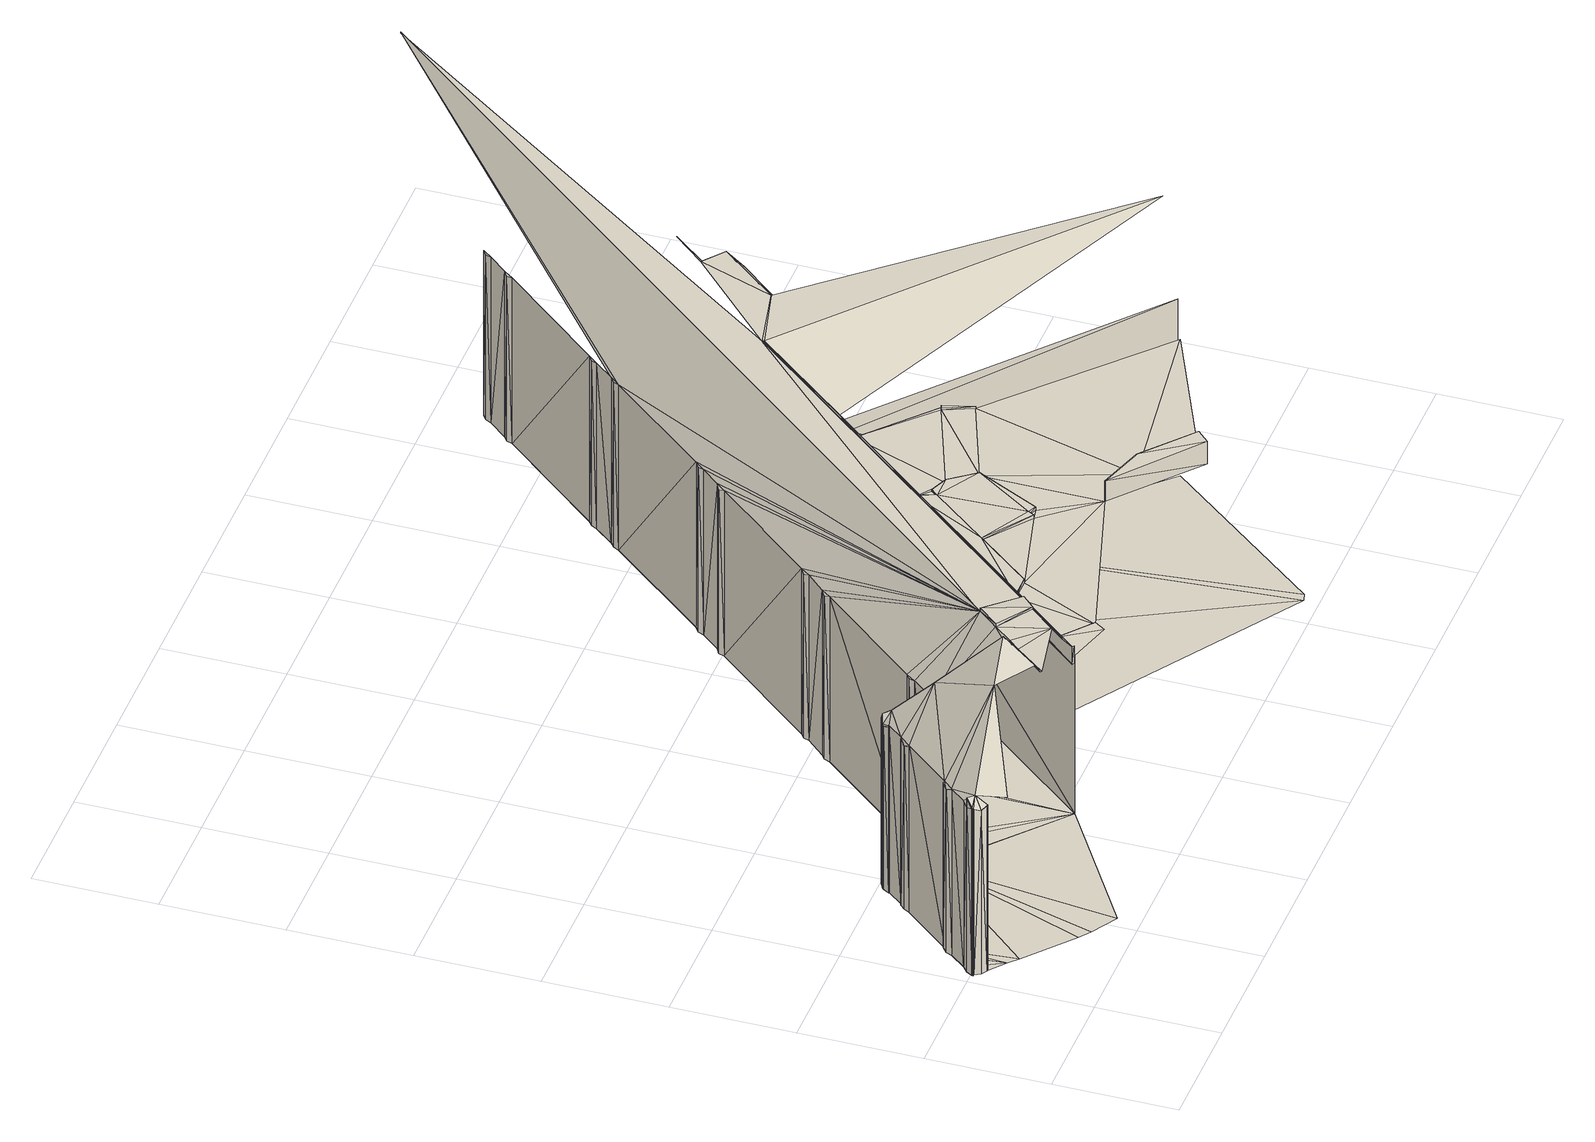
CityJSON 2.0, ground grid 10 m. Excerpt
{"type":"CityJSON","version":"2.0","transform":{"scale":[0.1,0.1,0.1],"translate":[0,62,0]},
"CityObjects":{
"building1":{"type":"Building","geometry":[{"type":"MultiSurface","lod":"2","boundaries":[[[0,1,2]]]}]},
"building2":{"type":"Building","geometry":[{"type":"MultiSurface","lod":"2","boundaries":[[[3,2,0]]]}]},
"building3":{"type":"Building","geometry":[{"type":"MultiSurface","lod":"2","boundaries":[[[4,5,2]]]}]},
"building4":{"type":"Building","geometry":[{"type":"MultiSurface","lod":"2","boundaries":[[[3,2,4]]]}]},
"building5":{"type":"Building","geometry":[{"type":"MultiSurface","lod":"2","boundaries":[[[1,5,2]]]}]},
"building6":{"type":"Building","geometry":[{"type":"MultiSurface","lod":"2","boundaries":[[[0,3,4]]]}]},
"building7":{"type":"Building"},
"building8":{"type":"Building","geometry":[{"type":"MultiSurface","lod":"2","boundaries":[[[6,5,4]]]}]},
"building9":{"type":"Building","geometry":[{"type":"MultiSurface","lod":"2","boundaries":[[[7,6,4]]]}]},
"building10":{"type":"Building","geometry":[{"type":"MultiSurface","lod":"2","boundaries":[[[8,1,0]]]}]},
"building11":{"type":"Building"},
"building12":{"type":"Building","geometry":[{"type":"MultiSurface","lod":"2","boundaries":[[[9,8,0]]]}]},
"building13":{"type":"Building","geometry":[{"type":"MultiSurface","lod":"2","boundaries":[[[4,10,0]]]}]},
"building14":{"type":"Building","geometry":[{"type":"MultiSurface","lod":"2","boundaries":[[[10,7,4]]]}]},
"building15":{"type":"Building","geometry":[{"type":"MultiSurface","lod":"2","boundaries":[[[6,11,5]]]}]},
"building16":{"type":"Building","geometry":[{"type":"MultiSurface","lod":"2","boundaries":[[[12,7,10]]]}]},
"building17":{"type":"Building","geometry":[{"type":"MultiSurface","lod":"2","boundaries":[[[12,11,6]]]}]},
"building18":{"type":"Building","geometry":[{"type":"MultiSurface","lod":"2","boundaries":[[[7,6,12]]]}]},
"building19":{"type":"Building","geometry":[{"type":"MultiSurface","lod":"2","boundaries":[[[10,9,0]]]}]},
"building20":{"type":"Building","geometry":[{"type":"MultiSurface","lod":"2","boundaries":[[[1,13,8]]]}]},
"building21":{"type":"Building","geometry":[{"type":"MultiSurface","lod":"2","boundaries":[[[5,13,1]]]}]},
"building22":{"type":"Building"},
"building23":{"type":"Building"},
"building24":{"type":"Building"},
"building25":{"type":"Building","geometry":[{"type":"MultiSurface","lod":"2","boundaries":[[[14,15,8]]]}]},
"building26":{"type":"Building","geometry":[{"type":"MultiSurface","lod":"2","boundaries":[[[9,8,14]]]}]},
"building27":{"type":"Building","geometry":[{"type":"MultiSurface","lod":"2","boundaries":[[[16,15,8]]]}]},
"building28":{"type":"Building","geometry":[{"type":"MultiSurface","lod":"2","boundaries":[[[17,9,14]]]}]},
"building29":{"type":"Building","geometry":[{"type":"MultiSurface","lod":"2","boundaries":[[[5,13,11]]]}]},
"building30":{"type":"Building","geometry":[{"type":"MultiSurface","lod":"2","boundaries":[[[17,9,10]]]}]},
"building31":{"type":"Building","geometry":[{"type":"MultiSurface","lod":"2","boundaries":[[[8,16,13]]]}]},
"building32":{"type":"Building","geometry":[{"type":"MultiSurface","lod":"2","boundaries":[[[11,12,13]]]}]},
"building33":{"type":"Building","geometry":[{"type":"MultiSurface","lod":"2","boundaries":[[[10,18,17]]]}]},
"building34":{"type":"Building","geometry":[{"type":"MultiSurface","lod":"2","boundaries":[[[17,16,15]]]}]},
"building35":{"type":"Building","geometry":[{"type":"MultiSurface","lod":"2","boundaries":[[[14,15,17]]]}]},
"building36":{"type":"Building","geometry":[{"type":"MultiSurface","lod":"2","boundaries":[[[19,12,13]]]}]},
"building37":{"type":"Building"},
"building38":{"type":"Building"},
"building39":{"type":"Building","geometry":[{"type":"MultiSurface","lod":"2","boundaries":[[[18,12,10]]]}]},
"building40":{"type":"Building","geometry":[{"type":"MultiSurface","lod":"2","boundaries":[[[18,20,12]]]}]},
"building41":{"type":"Building"},
"building42":{"type":"Building","geometry":[{"type":"MultiSurface","lod":"2","boundaries":[[[20,19,12]]]}]},
"building43":{"type":"Building"},
"building44":{"type":"Building"},
"building45":{"type":"Building","geometry":[{"type":"MultiSurface","lod":"2","boundaries":[[[20,19,18]]]}]},
"building46":{"type":"Building"},
"building47":{"type":"Building","geometry":[{"type":"MultiSurface","lod":"2","boundaries":[[[17,21,18]]]}]},
"building48":{"type":"Building","geometry":[{"type":"MultiSurface","lod":"2","boundaries":[[[18,21,22]]]}]},
"building49":{"type":"Building","geometry":[{"type":"MultiSurface","lod":"2","boundaries":[[[13,23,19]]]}]},
"building50":{"type":"Building","geometry":[{"type":"MultiSurface","lod":"2","boundaries":[[[23,19,18]]]}]},
"building51":{"type":"Building","geometry":[{"type":"MultiSurface","lod":"2","boundaries":[[[22,23,18]]]}]},
"building52":{"type":"Building","geometry":[{"type":"MultiSurface","lod":"2","boundaries":[[[22,21,24]]]}]},
"building53":{"type":"Building","geometry":[{"type":"MultiSurface","lod":"2","boundaries":[[[25,23,22]]]}]},
"building54":{"type":"Building"},
"building55":{"type":"Building","geometry":[{"type":"MultiSurface","lod":"2","boundaries":[[[24,21,26]]]}]},
"building56":{"type":"Building","geometry":[{"type":"MultiSurface","lod":"2","boundaries":[[[27,23,25]]]}]},
"building57":{"type":"Building"},
"building58":{"type":"Building","geometry":[{"type":"MultiSurface","lod":"2","boundaries":[[[28,27,22]]]}]},
"building59":{"type":"Building","geometry":[{"type":"MultiSurface","lod":"2","boundaries":[[[22,25,27]]]}]},
"building60":{"type":"Building","geometry":[{"type":"MultiSurface","lod":"2","boundaries":[[[28,24,22]]]}]},
"building61":{"type":"Building","geometry":[{"type":"MultiSurface","lod":"2","boundaries":[[[27,29,23]]]}]},
"building62":{"type":"Building","geometry":[{"type":"MultiSurface","lod":"2","boundaries":[[[28,27,30]]]}]},
"building63":{"type":"Building","geometry":[{"type":"MultiSurface","lod":"2","boundaries":[[[27,31,30]]]}]},
"building64":{"type":"Building","geometry":[{"type":"MultiSurface","lod":"2","boundaries":[[[31,29,27]]]}]},
"building65":{"type":"Building","geometry":[{"type":"MultiSurface","lod":"2","boundaries":[[[28,30,24]]]}]},
"building66":{"type":"Building","geometry":[{"type":"MultiSurface","lod":"2","boundaries":[[[24,29,31]]]}]},
"building67":{"type":"Building","geometry":[{"type":"MultiSurface","lod":"2","boundaries":[[[30,31,24]]]}]},
"building68":{"type":"Building","geometry":[{"type":"MultiSurface","lod":"2","boundaries":[[[32,13,33]]]}]},
"building69":{"type":"Building"},
"building70":{"type":"Building","geometry":[{"type":"MultiSurface","lod":"2","boundaries":[[[23,33,13]]]}]},
"building71":{"type":"Building","geometry":[{"type":"MultiSurface","lod":"2","boundaries":[[[29,33,23]]]}]},
"building72":{"type":"Building","geometry":[{"type":"MultiSurface","lod":"2","boundaries":[[[24,34,35]]]}]},
"building73":{"type":"Building","geometry":[{"type":"MultiSurface","lod":"2","boundaries":[[[34,29,24]]]}]},
"building74":{"type":"Building","geometry":[{"type":"MultiSurface","lod":"2","boundaries":[[[29,33,36]]]}]},
"building75":{"type":"Building","geometry":[{"type":"MultiSurface","lod":"2","boundaries":[[[36,29,34]]]}]},
"building76":{"type":"Building","geometry":[{"type":"MultiSurface","lod":"2","boundaries":[[[37,38,26]]]}]},
"building77":{"type":"Building","geometry":[{"type":"MultiSurface","lod":"2","boundaries":[[[35,34,39]]]}]},
"building78":{"type":"Building"},
"building79":{"type":"Building","geometry":[{"type":"MultiSurface","lod":"2","boundaries":[[[26,24,38]]]}]},
"building80":{"type":"Building","geometry":[{"type":"MultiSurface","lod":"2","boundaries":[[[33,40,41]]]}]},
"building81":{"type":"Building","geometry":[{"type":"MultiSurface","lod":"2","boundaries":[[[42,39,34]]]}]},
"building82":{"type":"Building"},
"building83":{"type":"Building","geometry":[{"type":"MultiSurface","lod":"2","boundaries":[[[35,42,43]]]}]},
"building84":{"type":"Building","geometry":[{"type":"MultiSurface","lod":"2","boundaries":[[[42,39,35]]]}]},
"building85":{"type":"Building"},
"building86":{"type":"Building","geometry":[{"type":"MultiSurface","lod":"2","boundaries":[[[42,34,44]]]}]},
"building87":{"type":"Building","geometry":[{"type":"MultiSurface","lod":"2","boundaries":[[[35,45,43]]]}]},
"building88":{"type":"Building","geometry":[{"type":"MultiSurface","lod":"2","boundaries":[[[46,47,42]]]}]},
"building89":{"type":"Building","geometry":[{"type":"MultiSurface","lod":"2","boundaries":[[[43,42,46]]]}]},
"building90":{"type":"Building","geometry":[{"type":"MultiSurface","lod":"2","boundaries":[[[47,42,44]]]}]},
"building91":{"type":"Building","geometry":[{"type":"MultiSurface","lod":"2","boundaries":[[[43,46,45]]]}]},
"building92":{"type":"Building","geometry":[{"type":"MultiSurface","lod":"2","boundaries":[[[38,24,35]]]}]},
"building93":{"type":"Building","geometry":[{"type":"MultiSurface","lod":"2","boundaries":[[[46,47,45]]]}]},
"building94":{"type":"Building","geometry":[{"type":"MultiSurface","lod":"2","boundaries":[[[47,44,45]]]}]},
"building95":{"type":"Building","geometry":[{"type":"MultiSurface","lod":"2","boundaries":[[[40,36,33]]]}]},
"building96":{"type":"Building"},
"building97":{"type":"Building","geometry":[{"type":"MultiSurface","lod":"2","boundaries":[[[36,34,44]]]}]},
"building98":{"type":"Building","geometry":[{"type":"MultiSurface","lod":"2","boundaries":[[[48,37,38]]]}]},
"building99":{"type":"Building"},
"building100":{"type":"Building"},
"building101":{"type":"Building"},
"building102":{"type":"Building","geometry":[{"type":"MultiSurface","lod":"2","boundaries":[[[45,44,49]]]}]},
"building103":{"type":"Building","geometry":[{"type":"MultiSurface","lod":"2","boundaries":[[[50,49,45]]]}]},
"building104":{"type":"Building","geometry":[{"type":"MultiSurface","lod":"2","boundaries":[[[51,48,38]]]}]},
"building105":{"type":"Building","geometry":[{"type":"MultiSurface","lod":"2","boundaries":[[[52,36,44]]]}]},
"building106":{"type":"Building","geometry":[{"type":"MultiSurface","lod":"2","boundaries":[[[52,49,44]]]}]},
"building107":{"type":"Building","geometry":[{"type":"MultiSurface","lod":"2","boundaries":[[[50,49,53]]]}]},
"building108":{"type":"Building","geometry":[{"type":"MultiSurface","lod":"2","boundaries":[[[54,53,50]]]}]},
"building109":{"type":"Building","geometry":[{"type":"MultiSurface","lod":"2","boundaries":[[[55,41,56]]]}]},
"building110":{"type":"Building","geometry":[{"type":"MultiSurface","lod":"2","boundaries":[[[55,40,41]]]}]},
"building111":{"type":"Building","geometry":[{"type":"MultiSurface","lod":"2","boundaries":[[[45,50,57]]]}]},
"building112":{"type":"Building","geometry":[{"type":"MultiSurface","lod":"2","boundaries":[[[53,49,58]]]}]},
"building113":{"type":"Building","geometry":[{"type":"MultiSurface","lod":"2","boundaries":[[[59,50,54]]]}]},
"building114":{"type":"Building","geometry":[{"type":"MultiSurface","lod":"2","boundaries":[[[58,53,54]]]}]},
"building115":{"type":"Building","geometry":[{"type":"MultiSurface","lod":"2","boundaries":[[[59,58,54]]]}]},
"building116":{"type":"Building","geometry":[{"type":"MultiSurface","lod":"2","boundaries":[[[49,60,58]]]}]},
"building117":{"type":"Building","geometry":[{"type":"MultiSurface","lod":"2","boundaries":[[[59,61,50]]]}]},
"building118":{"type":"Building","geometry":[{"type":"MultiSurface","lod":"2","boundaries":[[[56,55,62]]]}]},
"building119":{"type":"Building","geometry":[{"type":"MultiSurface","lod":"2","boundaries":[[[61,58,59]]]}]},
"building120":{"type":"Building","geometry":[{"type":"MultiSurface","lod":"2","boundaries":[[[58,60,61]]]}]},
"building121":{"type":"Building","geometry":[{"type":"MultiSurface","lod":"2","boundaries":[[[49,52,60]]]}]},
"building122":{"type":"Building","geometry":[{"type":"MultiSurface","lod":"2","boundaries":[[[63,40,55]]]}]},
"building123":{"type":"Building"},
"building124":{"type":"Building","geometry":[{"type":"MultiSurface","lod":"2","boundaries":[[[40,64,63]]]}]},
"building125":{"type":"Building","geometry":[{"type":"MultiSurface","lod":"2","boundaries":[[[38,45,35]]]}]},
"building126":{"type":"Building","geometry":[{"type":"MultiSurface","lod":"2","boundaries":[[[52,65,60]]]}]},
"building127":{"type":"Building","geometry":[{"type":"MultiSurface","lod":"2","boundaries":[[[66,60,67]]]}]},
"building128":{"type":"Building","geometry":[{"type":"MultiSurface","lod":"2","boundaries":[[[61,60,66]]]}]},
"building129":{"type":"Building","geometry":[{"type":"MultiSurface","lod":"2","boundaries":[[[60,65,67]]]}]},
"building130":{"type":"Building"},
"building131":{"type":"Building"},
"building132":{"type":"Building","geometry":[{"type":"MultiSurface","lod":"2","boundaries":[[[52,65,67]]]}]},
"building133":{"type":"Building","geometry":[{"type":"MultiSurface","lod":"2","boundaries":[[[61,68,50]]]}]},
"building134":{"type":"Building","geometry":[{"type":"MultiSurface","lod":"2","boundaries":[[[61,66,69]]]}]},
"building135":{"type":"Building","geometry":[{"type":"MultiSurface","lod":"2","boundaries":[[[52,67,70]]]}]},
"building136":{"type":"Building"},
"building137":{"type":"Building"},
"building138":{"type":"Building","geometry":[{"type":"MultiSurface","lod":"2","boundaries":[[[50,68,57]]]}]},
"building139":{"type":"Building","geometry":[{"type":"MultiSurface","lod":"2","boundaries":[[[66,71,72]]]}]},
"building140":{"type":"Building","geometry":[{"type":"MultiSurface","lod":"2","boundaries":[[[71,67,66]]]}]},
"building141":{"type":"Building","geometry":[{"type":"MultiSurface","lod":"2","boundaries":[[[66,72,69]]]}]},
"building142":{"type":"Building","geometry":[{"type":"MultiSurface","lod":"2","boundaries":[[[70,67,71]]]}]},
"building143":{"type":"Building","geometry":[{"type":"MultiSurface","lod":"2","boundaries":[[[68,69,61]]]}]},
"building144":{"type":"Building","geometry":[{"type":"MultiSurface","lod":"2","boundaries":[[[69,71,72]]]}]},
"building145":{"type":"Building","geometry":[{"type":"MultiSurface","lod":"2","boundaries":[[[71,70,69]]]}]},
"building146":{"type":"Building","geometry":[{"type":"MultiSurface","lod":"2","boundaries":[[[73,70,69]]]}]},
"building147":{"type":"Building","geometry":[{"type":"MultiSurface","lod":"2","boundaries":[[[69,73,74]]]}]},
"building148":{"type":"Building","geometry":[{"type":"MultiSurface","lod":"2","boundaries":[[[36,64,40]]]}]},
"building149":{"type":"Building","geometry":[{"type":"MultiSurface","lod":"2","boundaries":[[[64,75,36]]]}]},
"building150":{"type":"Building","geometry":[{"type":"MultiSurface","lod":"2","boundaries":[[[57,45,38]]]}]},
"building151":{"type":"Building","geometry":[{"type":"MultiSurface","lod":"2","boundaries":[[[52,76,70]]]}]},
"building152":{"type":"Building","geometry":[{"type":"MultiSurface","lod":"2","boundaries":[[[36,75,77]]]}]},
"building153":{"type":"Building","geometry":[{"type":"MultiSurface","lod":"2","boundaries":[[[69,68,74]]]}]},
"building154":{"type":"Building","geometry":[{"type":"MultiSurface","lod":"2","boundaries":[[[70,73,76]]]}]},
"building155":{"type":"Building","geometry":[{"type":"MultiSurface","lod":"2","boundaries":[[[68,76,74]]]}]},
"building156":{"type":"Building","geometry":[{"type":"MultiSurface","lod":"2","boundaries":[[[76,73,74]]]}]},
"building157":{"type":"Building","geometry":[{"type":"MultiSurface","lod":"2","boundaries":[[[52,76,78]]]}]},
"building158":{"type":"Building","geometry":[{"type":"MultiSurface","lod":"2","boundaries":[[[79,36,77]]]}]},
"building159":{"type":"Building","geometry":[{"type":"MultiSurface","lod":"2","boundaries":[[[57,68,80]]]}]},
"building160":{"type":"Building","geometry":[{"type":"MultiSurface","lod":"2","boundaries":[[[76,78,81]]]}]},
"building161":{"type":"Building","geometry":[{"type":"MultiSurface","lod":"2","boundaries":[[[80,76,68]]]}]},
"building162":{"type":"Building","geometry":[{"type":"MultiSurface","lod":"2","boundaries":[[[80,81,76]]]}]},
"building163":{"type":"Building","geometry":[{"type":"MultiSurface","lod":"2","boundaries":[[[57,81,80]]]}]},
"building164":{"type":"Building","geometry":[{"type":"MultiSurface","lod":"2","boundaries":[[[81,78,57]]]}]},
"building165":{"type":"Building","geometry":[{"type":"MultiSurface","lod":"2","boundaries":[[[55,82,63]]]}]},
"building166":{"type":"Building","geometry":[{"type":"MultiSurface","lod":"2","boundaries":[[[62,83,55]]]}]},
"building167":{"type":"Building","geometry":[{"type":"MultiSurface","lod":"2","boundaries":[[[52,36,79]]]}]},
"building168":{"type":"Building","geometry":[{"type":"MultiSurface","lod":"2","boundaries":[[[64,63,82]]]}]},
"building169":{"type":"Building","geometry":[{"type":"MultiSurface","lod":"2","boundaries":[[[79,52,78]]]}]},
"building170":{"type":"Building","geometry":[{"type":"MultiSurface","lod":"2","boundaries":[[[55,82,84]]]}]},
"building171":{"type":"Building","geometry":[{"type":"MultiSurface","lod":"2","boundaries":[[[75,85,64]]]}]},
"building172":{"type":"Building"},
"building173":{"type":"Building"},
"building174":{"type":"Building","geometry":[{"type":"MultiSurface","lod":"2","boundaries":[[[77,85,75]]]}]},
"building175":{"type":"Building","geometry":[{"type":"MultiSurface","lod":"2","boundaries":[[[82,64,84]]]}]},
"building176":{"type":"Building","geometry":[{"type":"MultiSurface","lod":"2","boundaries":[[[85,64,84]]]}]},
"building177":{"type":"Building","geometry":[{"type":"MultiSurface","lod":"2","boundaries":[[[85,77,84]]]}]},
"building178":{"type":"Building","geometry":[{"type":"MultiSurface","lod":"2","boundaries":[[[78,79,38]]]}]},
"building179":{"type":"Building","geometry":[{"type":"MultiSurface","lod":"2","boundaries":[[[38,78,57]]]}]},
"building180":{"type":"Building","geometry":[{"type":"MultiSurface","lod":"2","boundaries":[[[86,77,79]]]}]},
"building181":{"type":"Building","geometry":[{"type":"MultiSurface","lod":"2","boundaries":[[[83,84,55]]]}]},
"building182":{"type":"Building","geometry":[{"type":"MultiSurface","lod":"2","boundaries":[[[84,87,77]]]}]},
"building183":{"type":"Building","geometry":[{"type":"MultiSurface","lod":"2","boundaries":[[[38,86,88]]]}]},
"building184":{"type":"Building","geometry":[{"type":"MultiSurface","lod":"2","boundaries":[[[86,79,38]]]}]},
"building185":{"type":"Building","geometry":[{"type":"MultiSurface","lod":"2","boundaries":[[[86,87,77]]]}]},
"building186":{"type":"Building","geometry":[{"type":"MultiSurface","lod":"2","boundaries":[[[83,84,87]]]}]},
"building187":{"type":"Building","geometry":[{"type":"MultiSurface","lod":"2","boundaries":[[[89,86,88]]]}]},
"building188":{"type":"Building","geometry":[{"type":"MultiSurface","lod":"2","boundaries":[[[90,89,88]]]}]},
"building189":{"type":"Building","geometry":[{"type":"MultiSurface","lod":"2","boundaries":[[[87,91,86]]]}]},
"building190":{"type":"Building","geometry":[{"type":"MultiSurface","lod":"2","boundaries":[[[38,92,51]]]}]},
"building191":{"type":"Building","geometry":[{"type":"MultiSurface","lod":"2","boundaries":[[[91,89,86]]]}]},
"building192":{"type":"Building","geometry":[{"type":"MultiSurface","lod":"2","boundaries":[[[83,87,93]]]}]},
"building193":{"type":"Building","geometry":[{"type":"MultiSurface","lod":"2","boundaries":[[[91,94,87]]]}]},
"building194":{"type":"Building","geometry":[{"type":"MultiSurface","lod":"2","boundaries":[[[91,95,94]]]}]},
"building195":{"type":"Building","geometry":[{"type":"MultiSurface","lod":"2","boundaries":[[[96,83,93]]]}]},
"building196":{"type":"Building","geometry":[{"type":"MultiSurface","lod":"2","boundaries":[[[97,94,87]]]}]},
"building197":{"type":"Building","geometry":[{"type":"MultiSurface","lod":"2","boundaries":[[[93,97,87]]]}]},
"building198":{"type":"Building","geometry":[{"type":"MultiSurface","lod":"2","boundaries":[[[95,97,94]]]}]},
"building199":{"type":"Building","geometry":[{"type":"MultiSurface","lod":"2","boundaries":[[[90,89,98]]]}]},
"building200":{"type":"Building","geometry":[{"type":"MultiSurface","lod":"2","boundaries":[[[99,98,90]]]}]},
"building201":{"type":"Building","geometry":[{"type":"MultiSurface","lod":"2","boundaries":[[[100,89,91]]]}]},
"building202":{"type":"Building","geometry":[{"type":"MultiSurface","lod":"2","boundaries":[[[90,101,99]]]}]},
"building203":{"type":"Building","geometry":[{"type":"MultiSurface","lod":"2","boundaries":[[[89,98,100]]]}]},
"building204":{"type":"Building","geometry":[{"type":"MultiSurface","lod":"2","boundaries":[[[102,96,93]]]}]},
"building205":{"type":"Building","geometry":[{"type":"MultiSurface","lod":"2","boundaries":[[[98,100,101]]]}]},
"building206":{"type":"Building","geometry":[{"type":"MultiSurface","lod":"2","boundaries":[[[99,98,101]]]}]},
"building207":{"type":"Building","geometry":[{"type":"MultiSurface","lod":"2","boundaries":[[[88,92,38]]]}]},
"building208":{"type":"Building","geometry":[{"type":"MultiSurface","lod":"2","boundaries":[[[97,103,95]]]}]},
"building209":{"type":"Building","geometry":[{"type":"MultiSurface","lod":"2","boundaries":[[[102,93,104]]]}]},
"building210":{"type":"Building","geometry":[{"type":"MultiSurface","lod":"2","boundaries":[[[104,91,103]]]}]},
"building211":{"type":"Building","geometry":[{"type":"MultiSurface","lod":"2","boundaries":[[[103,95,91]]]}]},
"building212":{"type":"Building","geometry":[{"type":"MultiSurface","lod":"2","boundaries":[[[105,91,104]]]}]},
"building213":{"type":"Building","geometry":[{"type":"MultiSurface","lod":"2","boundaries":[[[106,105,104]]]}]},
"building214":{"type":"Building","geometry":[{"type":"MultiSurface","lod":"2","boundaries":[[[88,90,92]]]}]},
"building215":{"type":"Building","geometry":[{"type":"MultiSurface","lod":"2","boundaries":[[[104,97,93]]]}]},
"building216":{"type":"Building","geometry":[{"type":"MultiSurface","lod":"2","boundaries":[[[104,103,97]]]}]},
"building217":{"type":"Building","geometry":[{"type":"MultiSurface","lod":"2","boundaries":[[[92,101,90]]]}]},
"building218":{"type":"Building","geometry":[{"type":"MultiSurface","lod":"2","boundaries":[[[104,102,107]]]}]},
"building219":{"type":"Building","geometry":[{"type":"MultiSurface","lod":"2","boundaries":[[[92,101,108]]]}]},
"building220":{"type":"Building"},
"building221":{"type":"Building","geometry":[{"type":"MultiSurface","lod":"2","boundaries":[[[109,110,111]]]}]},
"building222":{"type":"Building","geometry":[{"type":"MultiSurface","lod":"2","boundaries":[[[110,107,109]]]}]},
"building223":{"type":"Building","geometry":[{"type":"MultiSurface","lod":"2","boundaries":[[[109,112,111]]]}]},
"building224":{"type":"Building","geometry":[{"type":"MultiSurface","lod":"2","boundaries":[[[113,100,91]]]}]},
"building225":{"type":"Building","geometry":[{"type":"MultiSurface","lod":"2","boundaries":[[[113,100,101]]]}]},
"building226":{"type":"Building","geometry":[{"type":"MultiSurface","lod":"2","boundaries":[[[101,113,108]]]}]},
"building227":{"type":"Building","geometry":[{"type":"MultiSurface","lod":"2","boundaries":[[[91,113,114]]]}]},
"building228":{"type":"Building","geometry":[{"type":"MultiSurface","lod":"2","boundaries":[[[115,116,117]]]}]},
"building229":{"type":"Building","geometry":[{"type":"MultiSurface","lod":"2","boundaries":[[[118,119,117]]]}]},
"building230":{"type":"Building","geometry":[{"type":"MultiSurface","lod":"2","boundaries":[[[116,118,117]]]}]},
"building231":{"type":"Building","geometry":[{"type":"MultiSurface","lod":"2","boundaries":[[[91,114,120]]]}]},
"building232":{"type":"Building","geometry":[{"type":"MultiSurface","lod":"2","boundaries":[[[91,120,121]]]}]},
"building233":{"type":"Building","geometry":[{"type":"MultiSurface","lod":"2","boundaries":[[[118,122,119]]]}]},
"building234":{"type":"Building","geometry":[{"type":"MultiSurface","lod":"2","boundaries":[[[108,92,123]]]}]},
"building235":{"type":"Building","geometry":[{"type":"MultiSurface","lod":"2","boundaries":[[[124,119,122]]]}]},
"building236":{"type":"Building","geometry":[{"type":"MultiSurface","lod":"2","boundaries":[[[119,124,117]]]}]},
"building237":{"type":"Building","geometry":[{"type":"MultiSurface","lod":"2","boundaries":[[[124,125,117]]]}]},
"building238":{"type":"Building","geometry":[{"type":"MultiSurface","lod":"2","boundaries":[[[126,117,125]]]}]},
"building239":{"type":"Building","geometry":[{"type":"MultiSurface","lod":"2","boundaries":[[[126,127,117]]]}]},
"building240":{"type":"Building","geometry":[{"type":"MultiSurface","lod":"2","boundaries":[[[117,127,115]]]}]},
"building241":{"type":"Building","geometry":[{"type":"MultiSurface","lod":"2","boundaries":[[[108,128,129]]]}]},
"building242":{"type":"Building","geometry":[{"type":"MultiSurface","lod":"2","boundaries":[[[128,113,108]]]}]},
"building243":{"type":"Building","geometry":[{"type":"MultiSurface","lod":"2","boundaries":[[[108,129,123]]]}]},
"building244":{"type":"Building","geometry":[{"type":"MultiSurface","lod":"2","boundaries":[[[114,128,113]]]}]},
"building245":{"type":"Building","geometry":[{"type":"MultiSurface","lod":"2","boundaries":[[[123,114,128]]]}]},
"building246":{"type":"Building","geometry":[{"type":"MultiSurface","lod":"2","boundaries":[[[129,128,123]]]}]},
"building247":{"type":"Building","geometry":[{"type":"MultiSurface","lod":"2","boundaries":[[[91,121,130]]]}]},
"building248":{"type":"Building","geometry":[{"type":"MultiSurface","lod":"2","boundaries":[[[123,114,131]]]}]},
"building249":{"type":"Building","geometry":[{"type":"MultiSurface","lod":"2","boundaries":[[[114,120,131]]]}]},
"building250":{"type":"Building","geometry":[{"type":"MultiSurface","lod":"2","boundaries":[[[132,126,125]]]}]},
"building251":{"type":"Building","geometry":[{"type":"MultiSurface","lod":"2","boundaries":[[[130,133,91]]]}]},
"building252":{"type":"Building","geometry":[{"type":"MultiSurface","lod":"2","boundaries":[[[131,120,134]]]}]},
"building253":{"type":"Building","geometry":[{"type":"MultiSurface","lod":"2","boundaries":[[[135,134,131]]]}]},
"building254":{"type":"Building","geometry":[{"type":"MultiSurface","lod":"2","boundaries":[[[91,133,136]]]}]},
"building255":{"type":"Building","geometry":[{"type":"MultiSurface","lod":"2","boundaries":[[[135,137,131]]]}]},
"building256":{"type":"Building","geometry":[{"type":"MultiSurface","lod":"2","boundaries":[[[121,120,134]]]}]},
"building257":{"type":"Building","geometry":[{"type":"MultiSurface","lod":"2","boundaries":[[[134,121,137]]]}]},
"building258":{"type":"Building","geometry":[{"type":"MultiSurface","lod":"2","boundaries":[[[137,134,135]]]}]},
"building259":{"type":"Building","geometry":[{"type":"MultiSurface","lod":"2","boundaries":[[[91,136,138]]]}]},
"building260":{"type":"Building","geometry":[{"type":"MultiSurface","lod":"2","boundaries":[[[132,139,126]]]}]},
"building261":{"type":"Building","geometry":[{"type":"MultiSurface","lod":"2","boundaries":[[[140,126,139]]]}]},
"building262":{"type":"Building","geometry":[{"type":"MultiSurface","lod":"2","boundaries":[[[140,139,141]]]}]},
"building263":{"type":"Building","geometry":[{"type":"MultiSurface","lod":"2","boundaries":[[[142,105,106]]]}]},
"building264":{"type":"Building","geometry":[{"type":"MultiSurface","lod":"2","boundaries":[[[104,107,143]]]}]},
"building265":{"type":"Building","geometry":[{"type":"MultiSurface","lod":"2","boundaries":[[[139,132,141]]]}]},
"building266":{"type":"Building","geometry":[{"type":"MultiSurface","lod":"2","boundaries":[[[141,132,144]]]}]},
"building267":{"type":"Building","geometry":[{"type":"MultiSurface","lod":"2","boundaries":[[[145,132,125]]]}]},
"building268":{"type":"Building","geometry":[{"type":"MultiSurface","lod":"2","boundaries":[[[146,104,106]]]}]},
"building269":{"type":"Building","geometry":[{"type":"MultiSurface","lod":"2","boundaries":[[[142,146,106]]]}]},
"building270":{"type":"Building","geometry":[{"type":"MultiSurface","lod":"2","boundaries":[[[143,146,104]]]}]},
"building271":{"type":"Building","geometry":[{"type":"MultiSurface","lod":"2","boundaries":[[[109,147,112]]]}]},
"building272":{"type":"Building"},
"building273":{"type":"Building","geometry":[{"type":"MultiSurface","lod":"2","boundaries":[[[91,138,148]]]}]},
"building274":{"type":"Building","geometry":[{"type":"MultiSurface","lod":"2","boundaries":[[[109,143,107]]]}]},
"building275":{"type":"Building","geometry":[{"type":"MultiSurface","lod":"2","boundaries":[[[109,143,149]]]}]},
"building276":{"type":"Building","geometry":[{"type":"MultiSurface","lod":"2","boundaries":[[[109,149,147]]]}]},
"building277":{"type":"Building","geometry":[{"type":"MultiSurface","lod":"2","boundaries":[[[92,147,150]]]}]},
"building278":{"type":"Building","geometry":[{"type":"MultiSurface","lod":"2","boundaries":[[[123,92,150]]]}]},
"building279":{"type":"Building","geometry":[{"type":"MultiSurface","lod":"2","boundaries":[[[92,112,147]]]}]},
"building280":{"type":"Building","geometry":[{"type":"MultiSurface","lod":"2","boundaries":[[[151,121,137]]]}]},
"building281":{"type":"Building","geometry":[{"type":"MultiSurface","lod":"2","boundaries":[[[121,130,151]]]}]},
"building282":{"type":"Building","geometry":[{"type":"MultiSurface","lod":"2","boundaries":[[[152,153,126]]]}]},
"building283":{"type":"Building","geometry":[{"type":"MultiSurface","lod":"2","boundaries":[[[154,127,126]]]}]},
"building284":{"type":"Building","geometry":[{"type":"MultiSurface","lod":"2","boundaries":[[[152,140,141]]]}]},
"building285":{"type":"Building","geometry":[{"type":"MultiSurface","lod":"2","boundaries":[[[140,152,126]]]}]},
"building286":{"type":"Building","geometry":[{"type":"MultiSurface","lod":"2","boundaries":[[[126,153,154]]]}]},
"building287":{"type":"Building","geometry":[{"type":"MultiSurface","lod":"2","boundaries":[[[144,132,155]]]}]},
"building288":{"type":"Building","geometry":[{"type":"MultiSurface","lod":"2","boundaries":[[[155,132,145]]]}]},
"building289":{"type":"Building","geometry":[{"type":"MultiSurface","lod":"2","boundaries":[[[156,141,144]]]}]},
"building290":{"type":"Building","geometry":[{"type":"MultiSurface","lod":"2","boundaries":[[[155,156,144]]]}]},
"building291":{"type":"Building","geometry":[{"type":"MultiSurface","lod":"2","boundaries":[[[141,156,157]]]}]},
"building292":{"type":"Building","geometry":[{"type":"MultiSurface","lod":"2","boundaries":[[[131,123,150]]]}]},
"building293":{"type":"Building","geometry":[{"type":"MultiSurface","lod":"2","boundaries":[[[157,158,141]]]}]},
"building294":{"type":"Building","geometry":[{"type":"MultiSurface","lod":"2","boundaries":[[[137,131,150]]]}]},
"building295":{"type":"Building","geometry":[{"type":"MultiSurface","lod":"2","boundaries":[[[141,158,152]]]}]},
"building296":{"type":"Building","geometry":[{"type":"MultiSurface","lod":"2","boundaries":[[[156,155,159]]]}]},
"building297":{"type":"Building","geometry":[{"type":"MultiSurface","lod":"2","boundaries":[[[159,157,156]]]}]},
"building298":{"type":"Building","geometry":[{"type":"MultiSurface","lod":"2","boundaries":[[[154,160,127]]]}]},
"building299":{"type":"Building","geometry":[{"type":"MultiSurface","lod":"2","boundaries":[[[159,155,161]]]}]},
"building300":{"type":"Building","geometry":[{"type":"MultiSurface","lod":"2","boundaries":[[[162,163,151]]]}]},
"building301":{"type":"Building","geometry":[{"type":"MultiSurface","lod":"2","boundaries":[[[151,130,163]]]}]},
"building302":{"type":"Building","geometry":[{"type":"MultiSurface","lod":"2","boundaries":[[[164,157,159]]]}]},
"building303":{"type":"Building","geometry":[{"type":"MultiSurface","lod":"2","boundaries":[[[164,159,161]]]}]},
"building304":{"type":"Building","geometry":[{"type":"MultiSurface","lod":"2","boundaries":[[[163,133,130]]]}]},
"building305":{"type":"Building","geometry":[{"type":"MultiSurface","lod":"2","boundaries":[[[165,162,151]]]}]},
"building306":{"type":"Building","geometry":[{"type":"MultiSurface","lod":"2","boundaries":[[[162,163,165]]]}]},
"building307":{"type":"Building","geometry":[{"type":"MultiSurface","lod":"2","boundaries":[[[165,133,163]]]}]},
"building308":{"type":"Building","geometry":[{"type":"MultiSurface","lod":"2","boundaries":[[[151,150,137]]]}]},
"building309":{"type":"Building","geometry":[{"type":"MultiSurface","lod":"2","boundaries":[[[161,155,145]]]}]},
"building310":{"type":"Building","geometry":[{"type":"MultiSurface","lod":"2","boundaries":[[[133,136,166]]]}]},
"building311":{"type":"Building","geometry":[{"type":"MultiSurface","lod":"2","boundaries":[[[165,133,166]]]}]},
"building312":{"type":"Building","geometry":[{"type":"MultiSurface","lod":"2","boundaries":[[[158,167,153]]]}]},
"building313":{"type":"Building","geometry":[{"type":"MultiSurface","lod":"2","boundaries":[[[152,158,153]]]}]},
"building314":{"type":"Building","geometry":[{"type":"MultiSurface","lod":"2","boundaries":[[[145,168,161]]]}]},
"building315":{"type":"Building","geometry":[{"type":"MultiSurface","lod":"2","boundaries":[[[169,153,167]]]}]},
"building316":{"type":"Building","geometry":[{"type":"MultiSurface","lod":"2","boundaries":[[[167,158,170]]]}]},
"building317":{"type":"Building","geometry":[{"type":"MultiSurface","lod":"2","boundaries":[[[170,169,167]]]}]},
"building318":{"type":"Building","geometry":[{"type":"MultiSurface","lod":"2","boundaries":[[[164,171,157]]]}]},
"building319":{"type":"Building","geometry":[{"type":"MultiSurface","lod":"2","boundaries":[[[158,157,171]]]}]},
"building320":{"type":"Building","geometry":[{"type":"MultiSurface","lod":"2","boundaries":[[[164,161,168]]]}]},
"building321":{"type":"Building","geometry":[{"type":"MultiSurface","lod":"2","boundaries":[[[168,171,164]]]}]},
"building322":{"type":"Building","geometry":[{"type":"MultiSurface","lod":"2","boundaries":[[[166,172,173]]]}]},
"building323":{"type":"Building","geometry":[{"type":"MultiSurface","lod":"2","boundaries":[[[172,136,166]]]}]},
"building324":{"type":"Building","geometry":[{"type":"MultiSurface","lod":"2","boundaries":[[[169,174,153]]]}]},
"building325":{"type":"Building","geometry":[{"type":"MultiSurface","lod":"2","boundaries":[[[158,175,170]]]}]},
"building326":{"type":"Building","geometry":[{"type":"MultiSurface","lod":"2","boundaries":[[[166,173,176]]]}]},
"building327":{"type":"Building","geometry":[{"type":"MultiSurface","lod":"2","boundaries":[[[138,172,136]]]}]},
"building328":{"type":"Building","geometry":[{"type":"MultiSurface","lod":"2","boundaries":[[[175,174,169]]]}]},
"building329":{"type":"Building","geometry":[{"type":"MultiSurface","lod":"2","boundaries":[[[169,170,175]]]}]},
"building330":{"type":"Building","geometry":[{"type":"MultiSurface","lod":"2","boundaries":[[[176,172,173]]]}]},
"building331":{"type":"Building","geometry":[{"type":"MultiSurface","lod":"2","boundaries":[[[172,138,176]]]}]},
"building332":{"type":"Building","geometry":[{"type":"MultiSurface","lod":"2","boundaries":[[[175,158,171]]]}]},
"building333":{"type":"Building","geometry":[{"type":"MultiSurface","lod":"2","boundaries":[[[177,178,145]]]}]},
"building334":{"type":"Building","geometry":[{"type":"MultiSurface","lod":"2","boundaries":[[[177,179,178]]]}]},
"building335":{"type":"Building","geometry":[{"type":"MultiSurface","lod":"2","boundaries":[[[175,171,174]]]}]},
"building336":{"type":"Building","geometry":[{"type":"MultiSurface","lod":"2","boundaries":[[[174,171,168]]]}]},
"building337":{"type":"Building","geometry":[{"type":"MultiSurface","lod":"2","boundaries":[[[177,145,180]]]}]},
"building338":{"type":"Building","geometry":[{"type":"MultiSurface","lod":"2","boundaries":[[[180,181,177]]]}]},
"building339":{"type":"Building","geometry":[{"type":"MultiSurface","lod":"2","boundaries":[[[177,181,179]]]}]},
"building340":{"type":"Building","geometry":[{"type":"MultiSurface","lod":"2","boundaries":[[[160,154,182]]]}]},
"building341":{"type":"Building","geometry":[{"type":"MultiSurface","lod":"2","boundaries":[[[150,165,151]]]}]},
"building342":{"type":"Building","geometry":[{"type":"MultiSurface","lod":"2","boundaries":[[[168,145,178]]]}]},
"building343":{"type":"Building","geometry":[{"type":"MultiSurface","lod":"2","boundaries":[[[174,183,153]]]}]},
"building344":{"type":"Building","geometry":[{"type":"MultiSurface","lod":"2","boundaries":[[[165,150,166]]]}]},
"building345":{"type":"Building","geometry":[{"type":"MultiSurface","lod":"2","boundaries":[[[154,153,184]]]}]},
"building346":{"type":"Building","geometry":[{"type":"MultiSurface","lod":"2","boundaries":[[[183,184,153]]]}]},
"building347":{"type":"Building","geometry":[{"type":"MultiSurface","lod":"2","boundaries":[[[150,176,166]]]}]},
"building348":{"type":"Building","geometry":[{"type":"MultiSurface","lod":"2","boundaries":[[[181,185,179]]]}]},
"building349":{"type":"Building","geometry":[{"type":"MultiSurface","lod":"2","boundaries":[[[179,186,178]]]}]},
"building350":{"type":"Building","geometry":[{"type":"MultiSurface","lod":"2","boundaries":[[[185,186,179]]]}]},
"building351":{"type":"Building","geometry":[{"type":"MultiSurface","lod":"2","boundaries":[[[187,168,178]]]}]},
"building352":{"type":"Building","geometry":[{"type":"MultiSurface","lod":"2","boundaries":[[[188,150,176]]]}]},
"building353":{"type":"Building","geometry":[{"type":"MultiSurface","lod":"2","boundaries":[[[189,174,168]]]}]},
"building354":{"type":"Building","geometry":[{"type":"MultiSurface","lod":"2","boundaries":[[[182,154,184]]]}]},
"building355":{"type":"Building","geometry":[{"type":"MultiSurface","lod":"2","boundaries":[[[176,138,188]]]}]},
"building356":{"type":"Building","geometry":[{"type":"MultiSurface","lod":"2","boundaries":[[[188,148,138]]]}]},
"building357":{"type":"Building","geometry":[{"type":"MultiSurface","lod":"2","boundaries":[[[189,183,174]]]}]},
"building358":{"type":"Building","geometry":[{"type":"MultiSurface","lod":"2","boundaries":[[[187,189,168]]]}]},
"building359":{"type":"Building","geometry":[{"type":"MultiSurface","lod":"2","boundaries":[[[149,143,190]]]}]},
"building360":{"type":"Building","geometry":[{"type":"MultiSurface","lod":"2","boundaries":[[[147,190,149]]]}]},
"building361":{"type":"Building","geometry":[{"type":"MultiSurface","lod":"2","boundaries":[[[191,143,146]]]}]},
"building362":{"type":"Building","geometry":[{"type":"MultiSurface","lod":"2","boundaries":[[[192,160,182]]]}]},
"building363":{"type":"Building","geometry":[{"type":"MultiSurface","lod":"2","boundaries":[[[146,142,191]]]}]},
"building364":{"type":"Building","geometry":[{"type":"MultiSurface","lod":"2","boundaries":[[[193,183,189]]]}]},
"building365":{"type":"Building","geometry":[{"type":"MultiSurface","lod":"2","boundaries":[[[183,193,184]]]}]},
"building366":{"type":"Building","geometry":[{"type":"MultiSurface","lod":"2","boundaries":[[[193,182,184]]]}]},
"building367":{"type":"Building","geometry":[{"type":"MultiSurface","lod":"2","boundaries":[[[194,148,91]]]}]},
"building368":{"type":"Building","geometry":[{"type":"MultiSurface","lod":"2","boundaries":[[[105,91,194]]]}]},
"building369":{"type":"Building","geometry":[{"type":"MultiSurface","lod":"2","boundaries":[[[142,195,105]]]}]},
"building370":{"type":"Building","geometry":[{"type":"MultiSurface","lod":"2","boundaries":[[[105,194,195]]]}]},
"building371":{"type":"Building","geometry":[{"type":"MultiSurface","lod":"2","boundaries":[[[196,197,189]]]}]},
"building372":{"type":"Building","geometry":[{"type":"MultiSurface","lod":"2","boundaries":[[[196,189,187]]]}]},
"building373":{"type":"Building","geometry":[{"type":"MultiSurface","lod":"2","boundaries":[[[198,193,189]]]}]},
"building374":{"type":"Building","geometry":[{"type":"MultiSurface","lod":"2","boundaries":[[[197,198,189]]]}]},
"building375":{"type":"Building","geometry":[{"type":"MultiSurface","lod":"2","boundaries":[[[197,196,198]]]}]},
"building376":{"type":"Building","geometry":[{"type":"MultiSurface","lod":"2","boundaries":[[[188,148,199]]]}]},
"building377":{"type":"Building","geometry":[{"type":"MultiSurface","lod":"2","boundaries":[[[200,199,188]]]}]},
"building378":{"type":"Building","geometry":[{"type":"MultiSurface","lod":"2","boundaries":[[[142,201,191]]]}]},
"building379":{"type":"Building","geometry":[{"type":"MultiSurface","lod":"2","boundaries":[[[148,199,202]]]}]},
"building380":{"type":"Building","geometry":[{"type":"MultiSurface","lod":"2","boundaries":[[[203,200,188]]]}]},
"building381":{"type":"Building","geometry":[{"type":"MultiSurface","lod":"2","boundaries":[[[186,204,178]]]}]},
"building382":{"type":"Building","geometry":[{"type":"MultiSurface","lod":"2","boundaries":[[[199,202,203]]]}]},
"building383":{"type":"Building","geometry":[{"type":"MultiSurface","lod":"2","boundaries":[[[200,199,203]]]}]},
"building384":{"type":"Building","geometry":[{"type":"MultiSurface","lod":"2","boundaries":[[[203,202,205]]]}]},
"building385":{"type":"Building","geometry":[{"type":"MultiSurface","lod":"2","boundaries":[[[206,205,203]]]}]},
"building386":{"type":"Building","geometry":[{"type":"MultiSurface","lod":"2","boundaries":[[[201,207,142]]]}]},
"building387":{"type":"Building","geometry":[{"type":"MultiSurface","lod":"2","boundaries":[[[204,187,178]]]}]},
"building388":{"type":"Building","geometry":[{"type":"MultiSurface","lod":"2","boundaries":[[[206,205,208]]]}]},
"building389":{"type":"Building","geometry":[{"type":"MultiSurface","lod":"2","boundaries":[[[206,208,209]]]}]},
"building390":{"type":"Building","geometry":[{"type":"MultiSurface","lod":"2","boundaries":[[[192,182,210]]]}]},
"building391":{"type":"Building","geometry":[{"type":"MultiSurface","lod":"2","boundaries":[[[205,211,208]]]}]},
"building392":{"type":"Building","geometry":[{"type":"MultiSurface","lod":"2","boundaries":[[[206,209,212]]]}]},
"building393":{"type":"Building","geometry":[{"type":"MultiSurface","lod":"2","boundaries":[[[208,211,212]]]}]},
"building394":{"type":"Building","geometry":[{"type":"MultiSurface","lod":"2","boundaries":[[[212,208,209]]]}]},
"building395":{"type":"Building","geometry":[{"type":"MultiSurface","lod":"2","boundaries":[[[150,213,188]]]}]},
"building396":{"type":"Building","geometry":[{"type":"MultiSurface","lod":"2","boundaries":[[[147,214,150]]]}]},
"building397":{"type":"Building","geometry":[{"type":"MultiSurface","lod":"2","boundaries":[[[147,190,215]]]}]},
"building398":{"type":"Building","geometry":[{"type":"MultiSurface","lod":"2","boundaries":[[[214,215,147]]]}]},
"building399":{"type":"Building","geometry":[{"type":"MultiSurface","lod":"2","boundaries":[[[188,203,213]]]}]},
"building400":{"type":"Building","geometry":[{"type":"MultiSurface","lod":"2","boundaries":[[[213,203,206]]]}]},
"building401":{"type":"Building","geometry":[{"type":"MultiSurface","lod":"2","boundaries":[[[214,213,150]]]}]},
"building402":{"type":"Building","geometry":[{"type":"MultiSurface","lod":"2","boundaries":[[[206,212,213]]]}]},
"building403":{"type":"Building","geometry":[{"type":"MultiSurface","lod":"2","boundaries":[[[201,216,207]]]}]},
"building404":{"type":"Building","geometry":[{"type":"MultiSurface","lod":"2","boundaries":[[[216,217,201]]]}]},
"building405":{"type":"Building","geometry":[{"type":"MultiSurface","lod":"2","boundaries":[[[191,218,143]]]}]},
"building406":{"type":"Building","geometry":[{"type":"MultiSurface","lod":"2","boundaries":[[[218,201,191]]]}]},
"building407":{"type":"Building","geometry":[{"type":"MultiSurface","lod":"2","boundaries":[[[219,212,213]]]}]},
"building408":{"type":"Building","geometry":[{"type":"MultiSurface","lod":"2","boundaries":[[[211,220,221]]]}]},
"building409":{"type":"Building","geometry":[{"type":"MultiSurface","lod":"2","boundaries":[[[221,211,212]]]}]},
"building410":{"type":"Building","geometry":[{"type":"MultiSurface","lod":"2","boundaries":[[[222,212,219]]]}]},
"building411":{"type":"Building","geometry":[{"type":"MultiSurface","lod":"2","boundaries":[[[222,212,223]]]}]},
"building412":{"type":"Building","geometry":[{"type":"MultiSurface","lod":"2","boundaries":[[[224,216,207]]]}]},
"building413":{"type":"Building","geometry":[{"type":"MultiSurface","lod":"2","boundaries":[[[207,225,224]]]}]},
"building414":{"type":"Building","geometry":[{"type":"MultiSurface","lod":"2","boundaries":[[[216,217,226]]]}]},
"building415":{"type":"Building","geometry":[{"type":"MultiSurface","lod":"2","boundaries":[[[224,226,216]]]}]},
"building416":{"type":"Building","geometry":[{"type":"MultiSurface","lod":"2","boundaries":[[[213,217,227]]]}]},
"building417":{"type":"Building","geometry":[{"type":"MultiSurface","lod":"2","boundaries":[[[212,223,221]]]}]},
"building418":{"type":"Building","geometry":[{"type":"MultiSurface","lod":"2","boundaries":[[[225,228,207]]]}]},
"building419":{"type":"Building","geometry":[{"type":"MultiSurface","lod":"2","boundaries":[[[221,220,229]]]}]},
"building420":{"type":"Building","geometry":[{"type":"MultiSurface","lod":"2","boundaries":[[[230,229,221]]]}]},
"building421":{"type":"Building","geometry":[{"type":"MultiSurface","lod":"2","boundaries":[[[231,230,221]]]}]},
"building422":{"type":"Building","geometry":[{"type":"MultiSurface","lod":"2","boundaries":[[[232,229,220]]]}]},
"building423":{"type":"Building","geometry":[{"type":"MultiSurface","lod":"2","boundaries":[[[229,232,231]]]}]},
"building424":{"type":"Building","geometry":[{"type":"MultiSurface","lod":"2","boundaries":[[[231,229,230]]]}]},
"building425":{"type":"Building","geometry":[{"type":"MultiSurface","lod":"2","boundaries":[[[233,232,231]]]}]},
"building426":{"type":"Building","geometry":[{"type":"MultiSurface","lod":"2","boundaries":[[[233,234,232]]]}]},
"building427":{"type":"Building","geometry":[{"type":"MultiSurface","lod":"2","boundaries":[[[223,235,221]]]}]},
"building428":{"type":"Building","geometry":[{"type":"MultiSurface","lod":"2","boundaries":[[[235,231,221]]]}]},
"building429":{"type":"Building","geometry":[{"type":"MultiSurface","lod":"2","boundaries":[[[233,234,236]]]}]},
"building430":{"type":"Building","geometry":[{"type":"MultiSurface","lod":"2","boundaries":[[[233,236,237]]]}]},
"building431":{"type":"Building","geometry":[{"type":"MultiSurface","lod":"2","boundaries":[[[238,237,233]]]}]},
"building432":{"type":"Building","geometry":[{"type":"MultiSurface","lod":"2","boundaries":[[[239,234,236]]]}]},
"building433":{"type":"Building","geometry":[{"type":"MultiSurface","lod":"2","boundaries":[[[237,236,238]]]}]},
"building434":{"type":"Building","geometry":[{"type":"MultiSurface","lod":"2","boundaries":[[[236,239,238]]]}]},
"building435":{"type":"Building","geometry":[{"type":"MultiSurface","lod":"2","boundaries":[[[194,202,148]]]}]}
},
"vertices":[
[10,98,0],[10,98,154],[9,98,154],
[9,98,0],
[10,99,0],[10,99,155],
[9,99,155],
[9,99,0],
[13,93,152],
[13,93,0],
[12,104,0],
[12,104,162],
[12,104,153],
[17,99,162],
[18,90,0],[18,90,153],
[19,90,154],
[19,90,0],
[17,108,0],
[17,108,155],
[17,108,154],
[32,79,0],
[28,121,0],
[28,121,155],
[35,129,0],
[28,121,154],
[40,72,0],
[30,126,152],
[30,126,0],
[35,129,155],
[35,130,0],
[35,130,154],
[32,79,154],[76,104,221],
[68,168,155],[68,168,0],
[98,158,195],
[79,39,0],[129,170,0],
[68,168,154],
[103,106,247],[105,82,224],
[71,173,152],
[71,173,0],
[76,177,155],
[76,177,0],
[75,177,0],[75,177,154],
[88,32,0],
[87,190,155],
[87,190,0],
[110,19,0],
[96,191,163],
[86,190,154],
[86,190,0],
[130,103,216],[109,79,216],
[104,191,0],
[89,195,152],
[89,195,0],
[90,196,153],
[90,196,0],
[110,78,216],
[132,109,218],
[133,110,216],
[90,196,163],
[94,198,0],[94,198,157],
[101,196,0],
[96,198,0],
[96,198,155],
[95,199,155],[95,199,0],
[96,199,154],
[96,199,0],
[134,112,213],
[101,196,152],
[134,112,212],
[104,191,155],
[129,170,155],
[105,191,0],
[105,191,154],
[132,109,216],
[163,88,216],
[139,113,216],
[134,112,216],
[130,170,154],
[151,128,216],
[130,170,0],
[147,190,154],
[147,190,0],
[166,145,216],
[223,90,0],
[181,109,216],
[151,128,219],
[166,145,219],
[169,82,204],
[181,109,218],
[149,195,153],
[149,195,0],
[153,198,154],
[153,198,0],
[191,89,186],
[190,119,219],
[190,119,216],
[166,145,215],
[190,119,215],
[220,91,157],
[226,283,0],
[220,91,141],[222,90,157],[222,90,141],
[223,90,141],
[226,283,154],
[232,291,154],
[250,114,8],[232,93,8],[250,114,138],
[232,93,140],[250,114,139],
[246,306,154],
[252,314,154],
[271,83,139],
[232,291,0],
[277,92,139],
[277,92,137],
[288,158,138],
[288,158,8],
[228,288,152],[228,288,0],
[325,399,154],
[246,306,0],
[308,158,138],
[332,407,154],
[248,311,152],
[248,311,0],
[345,422,154],
[252,314,0],
[352,430,154],
[308,158,141],
[288,158,141],
[348,205,140],
[432,405,215],
[437,346,157],
[348,205,138],
[425,134,136],
[432,405,216],
[438,343,141],
[424,515,154],
[437,346,141],
[438,343,0],
[325,399,0],
[382,270,140],[382,270,138],
[382,270,8],
[387,177,137],
[387,177,140],
[390,182,140],
[388,253,140],
[390,182,137],
[517,9,8],
[397,179,137],
[327,404,0],[327,404,152],
[397,179,140],
[332,407,0],
[345,422,0],
[388,253,138],
[424,232,137],
[393,259,138],
[393,259,140],
[424,232,140],
[347,427,153],[347,427,0],
[408,253,137],
[408,253,140],
[352,430,0],
[425,134,155],[464,122,136],
[464,122,155],
[494,77,135],
[494,77,156],
[495,286,8],
[438,335,138],
[438,335,8],
[504,87,156],
[504,87,135],
[502,261,137],
[424,515,0],
[492,285,137],
[438,343,153],
[433,404,215],
[524,11,8],
[495,286,137],
[708,781,216],
[708,781,215],
[502,261,139],[492,285,139],
[495,286,139],
[427,520,153],
[427,520,0],
[488,417,215],
[431,523,154],
[431,523,0],
[634,145,135],
[444,539,154],
[444,539,0],
[511,480,215],
[447,544,153],
[447,544,0],
[634,145,8],
[451,547,154],
[451,547,0],
[548,422,0],
[658,155,0],
[658,155,153],
[529,466,215],
[548,422,154],
[697,180,215],
[585,465,0],
[524,632,154],[524,632,0],
[588,469,0],
[606,525,0],
[567,484,159],
[566,494,169],
[581,469,163],
[585,465,154],
[593,526,169],
[526,637,153],
[526,637,0],
[530,640,0],
[530,640,154],
[543,655,0],
[543,655,154],
[607,526,0],
[546,660,153],
[546,660,0],
[550,663,0],
[550,663,154]
]}
